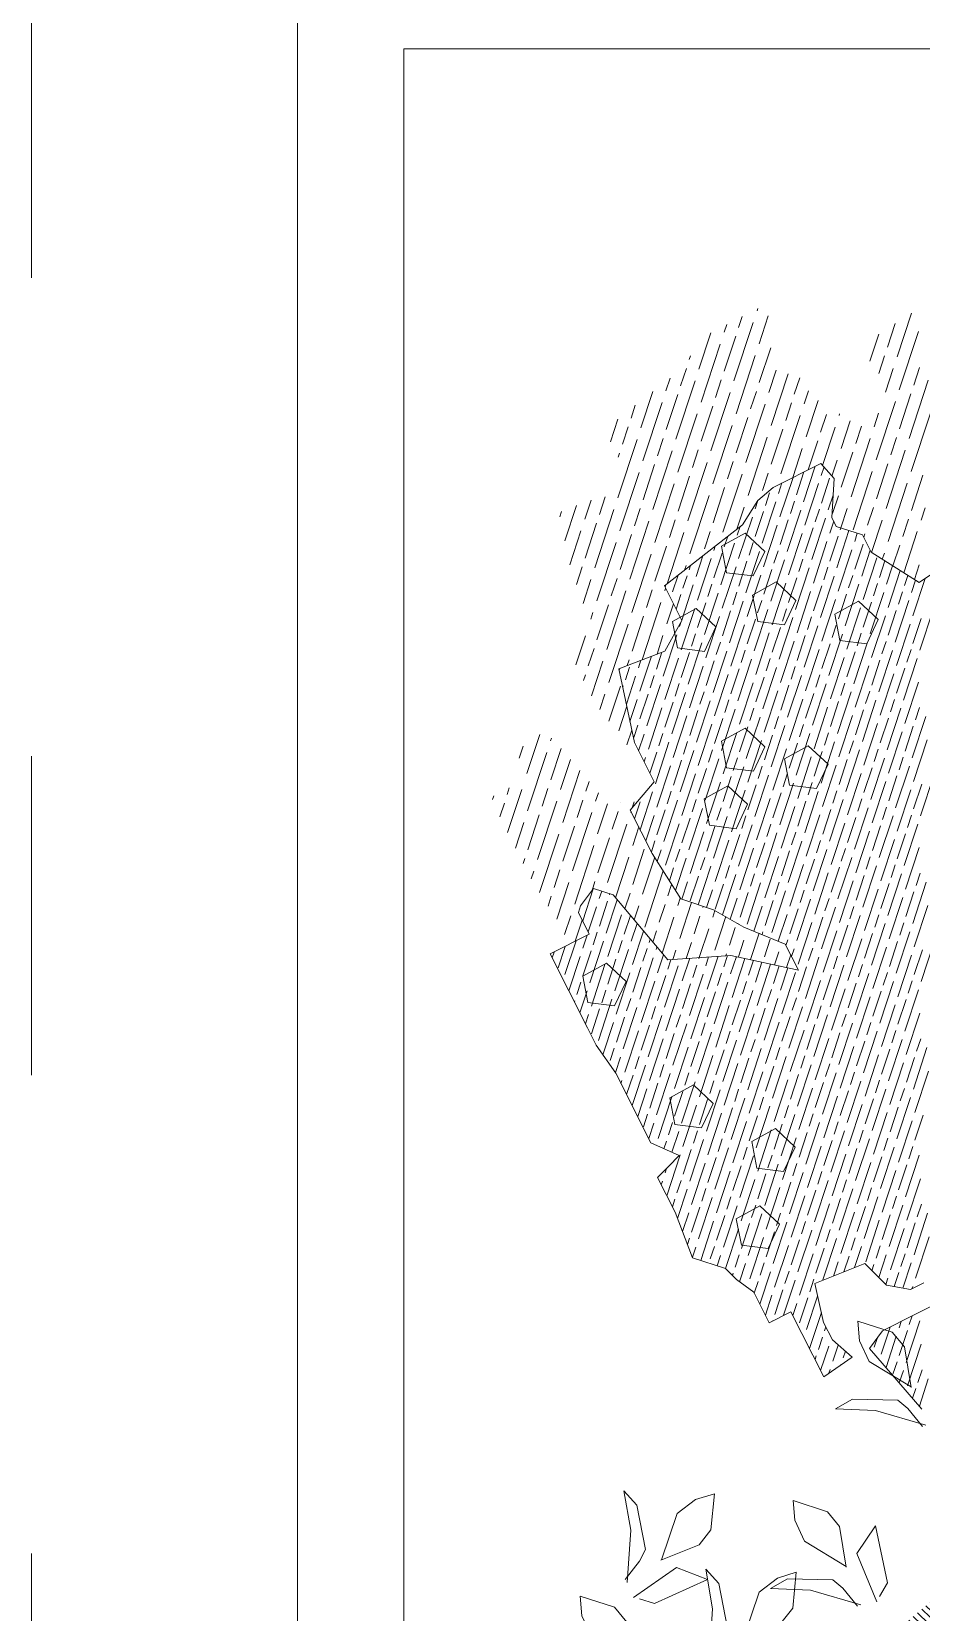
# Model space of a CAD drawing. Header units: millimetres. Extents: x 29001 to 40804, y -8833 to -5892.
# Drawn here: x 29447.92 to 29464.65, y -8508.36 to -8478.62 of the extents above; entities that cross this region are included whole.
import ezdxf

# ---------------------------------------------------------------- set-up
doc = ezdxf.new("R2010")
doc.units = ezdxf.units.MM
doc.linetypes.add('ACAD_ISO03W100', pattern=[30, 12, -18])
doc.layers.get('0').update_dxf_attribs({"lineweight": 0})
for name, color, linetype, lineweight in [('250', 250, 'Continuous', 0), ('251', 251, 'Continuous', 0), ('252', 252, 'Continuous', 0), ('ARBOL', 3, 'Continuous', 0), ('xxx_Auto_Tefris_Tefris', 32, 'Continuous', 0)]:
    doc.layers.add(name, color=color, linetype=linetype, lineweight=lineweight)

# ---------------------------------------------------------------- blocks, each defined once
blk = doc.blocks.new('U1')
at = {"lineweight": 0}
h = blk.add_hatch(dxfattribs=at)
h.set_pattern_fill('ANSI31', color=41, scale=0.11949, style=0)
h.set_pattern_definition([(45, (-1654800.15585, 54996.655911), (-0.0105615167031, 0.0105615167031), [])])
edge = h.paths.add_edge_path()
edge.add_line((-2359701.9156, 78423.2977), (-2359701.8996, 78423.4079))
edge.add_line((-2359701.8996, 78423.4079), (-2359701.8677, 78423.4488))
edge.add_line((-2359701.8677, 78423.4488), (-2359701.7754, 78423.4807))
edge.add_line((-2359701.7754, 78423.4807), (-2359701.7789, 78423.4275))
edge.add_line((-2359701.7789, 78423.4275), (-2359701.8038, 78423.3707))
edge.add_line((-2359701.8038, 78423.3707), (-2359701.9156, 78423.2997))
edge.add_line((-2359702.0529, 78422.9354), (-2359702.1571, 78422.9747))
edge.add_line((-2359702.1571, 78422.9747), (-2359702.1901, 78423.0147))
edge.add_line((-2359702.1901, 78423.0147), (-2359702.2014, 78423.1118))
edge.add_line((-2359702.2014, 78423.1118), (-2359702.1502, 78423.0968))
edge.add_line((-2359702.1502, 78423.0968), (-2359702.1001, 78423.0603))
edge.add_line((-2359702.1001, 78423.0603), (-2359702.0548, 78422.9358))
edge.add_line((-2359701.8847, 78422.693), (-2359701.8689, 78422.5827))
edge.add_line((-2359701.8689, 78422.5827), (-2359701.888, 78422.5345))
edge.add_line((-2359701.888, 78422.5345), (-2359701.9676, 78422.4778))
edge.add_line((-2359701.9676, 78422.4778), (-2359701.9792, 78422.5299))
edge.add_line((-2359701.9792, 78422.5299), (-2359701.9714, 78422.5914))
edge.add_line((-2359701.9714, 78422.5914), (-2359701.8841, 78422.6911))
edge.add_line((-2359701.1503, 78422.6866), (-2359701.1345, 78422.5763))
edge.add_line((-2359701.1345, 78422.5763), (-2359701.1537, 78422.5281))
edge.add_line((-2359701.1537, 78422.5281), (-2359701.2332, 78422.4714))
edge.add_line((-2359701.2332, 78422.4714), (-2359701.2449, 78422.5235))
edge.add_line((-2359701.2449, 78422.5235), (-2359701.237, 78422.585))
edge.add_line((-2359701.237, 78422.585), (-2359701.1497, 78422.6847))
at = {"color": 67, "lineweight": 0, "true_color": 0x6c822b}
for points in [[(-2359701.1394, 78422.9561), (-2359701.1235, 78423.0663), (-2359701.0915, 78423.1071), (-2359700.9992, 78423.1391), (-2359701.0027, 78423.0858), (-2359701.0276, 78423.029), (-2359701.1395, 78422.9581)], [(-2359701.2278, 78422.8751), (-2359701.2499, 78422.9119), (-2359701.2204, 78423.0665), (-2359701.1689, 78422.9929), (-2359701.2204, 78422.8604)], [(-2359701.1679, 78422.8498), (-2359701.1288, 78422.8995), (-2359701.1022, 78422.9226), (-2359700.9797, 78422.9279), (-2359700.9335, 78422.903), (-2359701.0418, 78422.8959), (-2359701.1767, 78422.8534)], [(-2359700.8556, 78422.7687), (-2359700.9598, 78422.8081), (-2359700.9928, 78422.8481), (-2359701.0041, 78422.9451), (-2359700.9529, 78422.9302), (-2359700.9028, 78422.8937), (-2359700.8576, 78422.7691)], [(-2359700.758, 78422.7181), (-2359700.7981, 78422.7669), (-2359700.8149, 78422.7979), (-2359700.7937, 78422.9187), (-2359700.7595, 78422.9584), (-2359700.7759, 78422.8511), (-2359700.7633, 78422.7102)], [(-2359700.5785, 78422.882), (-2359700.6192, 78422.8684), (-2359700.7638, 78422.9304), (-2359700.6808, 78422.9649), (-2359700.5625, 78422.8861)]]:
    blk.add_lwpolyline(points, dxfattribs=at)
at = {"layer": '250', "lineweight": 0}
for points in [[(-2359701.325, 78423.4384), (-2359701.3091, 78423.5486), (-2359701.2771, 78423.5894), (-2359701.1848, 78423.6214), (-2359701.1883, 78423.5681), (-2359701.2132, 78423.5114), (-2359701.325, 78423.4404)], [(-2359701.3535, 78423.3321), (-2359701.3144, 78423.3818), (-2359701.2878, 78423.4049), (-2359701.1653, 78423.4102), (-2359701.1191, 78423.3853), (-2359701.2274, 78423.3782), (-2359701.3623, 78423.3357)], [(-2359700.6385, 78422.9858), (-2359700.7427, 78423.0251), (-2359700.7757, 78423.0651), (-2359700.787, 78423.1621), (-2359700.7358, 78423.1472), (-2359700.6857, 78423.1107), (-2359700.6404, 78422.9861)], [(-2359700.5408, 78422.9351), (-2359700.581, 78422.9839), (-2359700.5978, 78423.0149), (-2359700.5766, 78423.1357), (-2359700.5424, 78423.1754), (-2359700.5588, 78423.0681), (-2359700.5462, 78422.9272)], [(-2359700.5587, 78422.7098), (-2359700.5427, 78422.82), (-2359700.5108, 78422.8608), (-2359700.4184, 78422.8928), (-2359700.422, 78422.8395), (-2359700.4468, 78422.7828), (-2359700.5587, 78422.7118)]]:
    blk.add_lwpolyline(points, dxfattribs=at)
blk = doc.blocks.new('cc')
at = {"color": 66, "linetype": 'Continuous', "true_color": 0x608d07}
for p, q in [((-3.235, 2.087), (-3.421, 2.195)), ((-3.353, 2.079), (-3.42, 2.118)), ((-3.101, 1.858), (-3.386, 2.023)), ((-3.225, 2.006), (-3.31, 2.055)), ((-3.333, 1.916), (-3.418, 1.965)), ((-3.2, 1.688), (-3.415, 1.812)), ((-3.323, 1.835), (-3.409, 1.884)), ((-3.11, 1.712), (-3.281, 1.81)), ((-2.992, 1.719), (-3.276, 1.884)), ((-3.189, 1.605), (-3.375, 1.713)), ((-3.009, 1.653), (-3.068, 1.687)), ((-3.738, 1.543), (-3.763, 1.558)), ((-3.648, 1.568), (-3.655, 1.571)), ((-3.312, 1.601), (-3.379, 1.64)), ((-3.099, 1.629), (-3.143, 1.655)), ((-3.629, 1.405), (-3.797, 1.502)), ((-3.57, 1.446), (-3.681, 1.511)), ((-3.561, 1.517), (-3.606, 1.543)), ((-2.749, 1.352), (-2.922, 1.451)), ((-2.859, 1.491), (-2.875, 1.5)), ((-2.517, 1.294), (-2.802, 1.458)), ((-3.747, 1.397), (-3.773, 1.412)), ((-3.502, 1.18), (-3.749, 1.322)), ((-3.619, 1.323), (-3.704, 1.372)), ((-2.957, 1.32), (-2.999, 1.344)), ((-2.867, 1.344), (-2.963, 1.399)), ((-2.739, 1.27), (-2.825, 1.319)), ((-2.408, 1.155), (-2.692, 1.319)), ((-3.44, 1.068), (-3.67, 1.201)), ((-3.549, 1.282), (-3.576, 1.298)), ((-2.966, 1.174), (-3.008, 1.198)), ((-2.848, 1.181), (-3.004, 1.271)), ((-2.616, 1.123), (-2.9, 1.287)), ((-2.526, 1.147), (-2.697, 1.246)), ((-3.504, 1.029), (-3.675, 1.128)), ((-2.946, 1.011), (-3.09, 1.094)), ((-2.714, 0.952), (-2.999, 1.117)), ((-2.838, 1.1), (-2.923, 1.149)), ((-2.625, 0.976), (-2.795, 1.075)), ((-2.507, 0.984), (-2.791, 1.148)), ((-2.275, 0.926), (-2.559, 1.09)), ((-2.398, 1.073), (-2.484, 1.122)), ((-3.816, 0.982), (-3.817, 0.982)), ((-3.603, 0.859), (-3.773, 0.957)), ((-3.485, 0.866), (-3.727, 1.006)), ((-3.594, 1.005), (-3.677, 1.053)), ((-3.253, 0.808), (-3.537, 0.972)), ((-3.376, 0.955), (-3.462, 1.005)), ((-3.045, 0.84), (-3.329, 1.004)), ((-3.154, 0.979), (-3.251, 1.035)), ((-3.064, 1.003), (-3.171, 1.064)), ((-2.937, 0.929), (-3.022, 0.978)), ((-2.605, 0.813), (-2.889, 0.978)), ((-2.497, 0.903), (-2.582, 0.952)), ((-3.692, 0.835), (-3.829, 0.914)), ((-3.475, 0.785), (-3.56, 0.834)), ((-3.143, 0.669), (-3.428, 0.833)), ((-3.163, 0.832), (-3.334, 0.931)), ((-2.813, 0.782), (-3.097, 0.946)), ((-2.723, 0.806), (-2.894, 0.904)), ((-2.373, 0.755), (-2.658, 0.92)), ((-2.283, 0.779), (-2.454, 0.878)), ((-2.165, 0.787), (-2.45, 0.951)), ((-3.583, 0.696), (-3.805, 0.824)), ((-3.701, 0.688), (-3.781, 0.734)), ((-3.351, 0.638), (-3.636, 0.802)), ((-3.261, 0.662), (-3.432, 0.76)), ((-2.911, 0.611), (-3.196, 0.775)), ((-3.035, 0.758), (-3.12, 0.808)), ((-2.822, 0.635), (-2.992, 0.734)), ((-2.704, 0.643), (-2.988, 0.807)), ((-2.472, 0.585), (-2.756, 0.749)), ((-2.595, 0.732), (-2.681, 0.781)), ((-2.264, 0.616), (-2.548, 0.781)), ((-2.032, 0.558), (-2.316, 0.723)), ((-2.156, 0.706), (-2.241, 0.755)), ((-3.682, 0.525), (-3.806, 0.597)), ((-3.791, 0.664), (-3.792, 0.665)), ((-3.45, 0.467), (-3.734, 0.631)), ((-3.573, 0.614), (-3.659, 0.663)), ((-3.242, 0.499), (-3.526, 0.663)), ((-3.01, 0.441), (-3.294, 0.605)), ((-3.134, 0.588), (-3.219, 0.637)), ((-2.802, 0.472), (-3.086, 0.636)), ((-2.694, 0.561), (-2.779, 0.611)), ((-2.362, 0.446), (-2.647, 0.61)), ((-2.382, 0.609), (-2.553, 0.707)), ((-1.942, 0.582), (-2.113, 0.681)), ((-3.8, 0.517), (-3.815, 0.526)), ((-3.672, 0.444), (-3.757, 0.493)), ((-3.34, 0.328), (-3.625, 0.492)), ((-3.36, 0.491), (-3.531, 0.59)), ((-2.92, 0.465), (-3.091, 0.563)), ((-2.57, 0.414), (-2.855, 0.578)), ((-2.48, 0.438), (-2.651, 0.537)), ((-2.13, 0.388), (-2.415, 0.552)), ((-2.254, 0.535), (-2.339, 0.584)), ((-2.041, 0.412), (-2.211, 0.51)), ((-1.923, 0.419), (-2.207, 0.584)), ((-1.691, 0.361), (-1.975, 0.526)), ((-3.78, 0.354), (-3.852, 0.396)), ((-3.548, 0.296), (-3.819, 0.453)), ((-3.458, 0.32), (-3.629, 0.419)), ((-3.108, 0.27), (-3.393, 0.434)), ((-3.232, 0.417), (-3.317, 0.466)), ((-3.019, 0.294), (-3.189, 0.393)), ((-2.901, 0.302), (-3.185, 0.466)), ((-2.669, 0.244), (-2.953, 0.408)), ((-2.792, 0.391), (-2.878, 0.44)), ((-2.579, 0.268), (-2.75, 0.366)), ((-2.461, 0.275), (-2.745, 0.439)), ((-2.229, 0.217), (-2.513, 0.381)), ((-2.353, 0.364), (-2.438, 0.414)), ((-2.021, 0.249), (-2.305, 0.413)), ((-1.913, 0.338), (-1.998, 0.387)), ((-1.581, 0.222), (-1.866, 0.387)), ((-3.647, 0.126), (-3.917, 0.282)), ((-3.77, 0.273), (-3.856, 0.322)), ((-3.557, 0.15), (-3.728, 0.248)), ((-3.439, 0.157), (-3.723, 0.322)), ((-3.207, 0.099), (-3.491, 0.264)), ((-3.331, 0.247), (-3.416, 0.296)), ((-2.999, 0.131), (-3.283, 0.295)), ((-2.891, 0.22), (-2.976, 0.269)), ((-2.559, 0.105), (-2.844, 0.269)), ((-2.451, 0.194), (-2.536, 0.243)), ((-2.12, 0.078), (-2.404, 0.242)), ((-2.139, 0.241), (-2.31, 0.34)), ((-1.789, 0.191), (-2.074, 0.355)), ((-1.7, 0.215), (-1.87, 0.313)), ((-3.879, 0.184), (-3.947, 0.224)), ((-3.869, 0.102), (-3.911, 0.126)), ((-3.537, -0.013), (-3.822, 0.151)), ((-3.429, 0.076), (-3.514, 0.125)), ((-3.098, -0.04), (-3.382, 0.125)), ((-3.117, 0.123), (-3.288, 0.222)), ((-2.767, 0.073), (-3.052, 0.237)), ((-2.678, 0.097), (-2.848, 0.196)), ((-2.327, 0.047), (-2.612, 0.211)), ((-2.238, 0.071), (-2.408, 0.169)), ((-1.888, 0.02), (-2.172, 0.184)), ((-2.011, 0.167), (-2.097, 0.217)), ((-1.798, 0.044), (-1.969, 0.143)), ((-1.68, 0.052), (-1.964, 0.216)), ((-1.448, -0.006), (-1.732, 0.158)), ((-1.572, 0.141), (-1.657, 0.19)), ((-3.745, -0.045), (-3.874, 0.029)), ((-3.656, -0.021), (-3.826, 0.078)), ((-3.305, -0.071), (-3.59, 0.093)), ((-3.216, -0.047), (-3.386, 0.051)), ((-2.866, -0.098), (-3.15, 0.067)), ((-2.989, 0.05), (-3.075, 0.099)), ((-2.776, -0.074), (-2.947, 0.025)), ((-2.658, -0.066), (-2.942, 0.098)), ((-2.426, -0.124), (-2.71, 0.04)), ((-2.55, 0.023), (-2.635, 0.072)), ((-2.218, -0.092), (-2.502, 0.072)), ((-1.986, -0.15), (-2.271, 0.014)), ((-2.11, -0.003), (-2.195, 0.046)), ((-1.778, -0.119), (-2.063, 0.045)), ((-1.67, -0.03), (-1.755, 0.02)), ((-1.339, -0.145), (-1.623, 0.019)), ((-3.636, -0.184), (-3.837, -0.068)), ((-3.404, -0.242), (-3.688, -0.078)), ((-3.528, -0.095), (-3.613, -0.045)), ((-3.196, -0.21), (-3.48, -0.046)), ((-2.964, -0.268), (-3.249, -0.104)), ((-3.088, -0.121), (-3.173, -0.072)), ((-2.756, -0.237), (-3.041, -0.072)), ((-2.648, -0.148), (-2.733, -0.098)), ((-2.317, -0.263), (-2.601, -0.099)), ((-2.336, -0.1), (-2.507, -0.002)), ((-1.897, -0.126), (-2.067, -0.028)), ((-1.546, -0.177), (-1.831, -0.013)), ((-1.457, -0.153), (-1.627, -0.054)), ((-3.754, -0.191), (-3.807, -0.161)), ((-3.626, -0.265), (-3.711, -0.216)), ((-3.295, -0.381), (-3.579, -0.217)), ((-3.314, -0.218), (-3.485, -0.119)), ((-2.875, -0.244), (-3.045, -0.146)), ((-2.524, -0.295), (-2.809, -0.13)), ((-2.435, -0.271), (-2.605, -0.172)), ((-2.085, -0.321), (-2.369, -0.157)), ((-2.208, -0.174), (-2.294, -0.125)), ((-1.995, -0.297), (-2.166, -0.199)), ((-1.877, -0.289), (-2.161, -0.125)), ((-1.645, -0.347), (-1.929, -0.183)), ((-1.769, -0.2), (-1.854, -0.151)), ((-1.555, -0.323), (-1.726, -0.225)), ((-1.437, -0.316), (-1.722, -0.152)), ((-1.205, -0.374), (-1.49, -0.21)), ((-1.329, -0.227), (-1.414, -0.177)), ((-0.997, -0.342), (-1.282, -0.178)), ((-3.502, -0.413), (-3.783, -0.251)), ((-3.734, -0.354), (-3.759, -0.34)), ((-3.413, -0.388), (-3.583, -0.29)), ((-3.063, -0.439), (-3.347, -0.275)), ((-3.186, -0.292), (-3.272, -0.242)), ((-2.973, -0.415), (-3.144, -0.316)), ((-2.855, -0.407), (-3.139, -0.243)), ((-2.623, -0.465), (-2.907, -0.301)), ((-2.747, -0.318), (-2.832, -0.269)), ((-2.533, -0.441), (-2.704, -0.343)), ((-2.415, -0.434), (-2.7, -0.269)), ((-2.183, -0.492), (-2.468, -0.328)), ((-2.307, -0.345), (-2.392, -0.295)), ((-1.975, -0.46), (-2.26, -0.296)), ((-1.744, -0.518), (-2.028, -0.354)), ((-1.867, -0.371), (-1.952, -0.322)), ((-1.536, -0.486), (-1.82, -0.322)), ((-1.427, -0.397), (-1.513, -0.348)), ((-1.096, -0.513), (-1.38, -0.349)), ((-1.116, -0.35), (-1.286, -0.251)), ((-3.647, -0.405), (-3.678, -0.387)), ((-3.393, -0.551), (-3.536, -0.469)), ((-3.161, -0.61), (-3.446, -0.445)), ((-3.285, -0.462), (-3.37, -0.413)), ((-2.953, -0.578), (-3.238, -0.414)), ((-2.722, -0.636), (-3.006, -0.472)), ((-2.845, -0.489), (-2.93, -0.439)), ((-2.514, -0.604), (-2.798, -0.44)), ((-2.405, -0.515), (-2.491, -0.466)), ((-2.074, -0.631), (-2.358, -0.466)), ((-2.094, -0.468), (-2.264, -0.369)), ((-1.654, -0.494), (-1.824, -0.396)), ((-1.304, -0.544), (-1.588, -0.38)), ((-1.214, -0.52), (-1.385, -0.422)), ((-0.864, -0.571), (-1.148, -0.407)), ((-3.511, -0.559), (-3.563, -0.529)), ((-3.383, -0.633), (-3.469, -0.584)), ((-3.052, -0.748), (-3.336, -0.584)), ((-3.072, -0.585), (-3.242, -0.487)), ((-2.632, -0.612), (-2.802, -0.513)), ((-2.282, -0.662), (-2.566, -0.498)), ((-2.192, -0.638), (-2.363, -0.54)), ((-1.842, -0.689), (-2.126, -0.525)), ((-1.966, -0.542), (-2.051, -0.492)), ((-1.752, -0.665), (-1.923, -0.566)), ((-1.634, -0.657), (-1.919, -0.493)), ((-1.402, -0.715), (-1.687, -0.551)), ((-1.526, -0.568), (-1.611, -0.519)), ((-1.313, -0.691), (-1.483, -0.593)), ((-1.194, -0.683), (-1.479, -0.519)), ((-0.963, -0.741), (-1.247, -0.577)), ((-1.086, -0.594), (-1.171, -0.545)), ((-0.755, -0.71), (-1.039, -0.546)), ((-3.492, -0.722), (-3.597, -0.661)), ((-3.26, -0.78), (-3.544, -0.616)), ((-3.17, -0.756), (-3.341, -0.658)), ((-2.82, -0.807), (-3.104, -0.642)), ((-2.944, -0.659), (-3.029, -0.61)), ((-2.73, -0.782), (-2.901, -0.684)), ((-2.612, -0.775), (-2.897, -0.611)), ((-2.38, -0.833), (-2.665, -0.669)), ((-2.504, -0.686), (-2.589, -0.637)), ((-2.291, -0.809), (-2.461, -0.71)), ((-2.172, -0.801), (-2.457, -0.637)), ((-1.941, -0.859), (-2.225, -0.695)), ((-2.064, -0.712), (-2.149, -0.663)), ((-1.733, -0.828), (-2.017, -0.663)), ((-1.624, -0.739), (-1.71, -0.689)), ((-1.293, -0.854), (-1.577, -0.69)), ((-0.873, -0.717), (-1.043, -0.619)), ((-3.482, -0.804), (-3.567, -0.754)), ((-3.269, -0.927), (-3.439, -0.828)), ((-3.15, -0.919), (-3.435, -0.755)), ((-2.919, -0.977), (-3.203, -0.813)), ((-3.042, -0.83), (-3.127, -0.781)), ((-2.711, -0.945), (-2.995, -0.781)), ((-2.602, -0.856), (-2.688, -0.807)), ((-2.271, -0.972), (-2.555, -0.808)), ((-1.851, -0.835), (-2.021, -0.737)), ((-1.501, -0.886), (-1.785, -0.722)), ((-1.411, -0.862), (-1.582, -0.763)), ((-1.061, -0.912), (-1.345, -0.748)), ((-1.185, -0.765), (-1.27, -0.716)), ((-0.971, -0.888), (-1.142, -0.79)), ((-0.853, -0.88), (-1.138, -0.716)), ((-0.621, -0.939), (-0.906, -0.774)), ((-0.745, -0.791), (-0.83, -0.742)), ((-3.358, -0.951), (-3.549, -0.841)), ((-3.249, -1.09), (-3.525, -0.93)), ((-3.141, -1.001), (-3.226, -0.951)), ((-2.829, -0.953), (-2.999, -0.855)), ((-2.479, -1.004), (-2.763, -0.839)), ((-2.389, -0.98), (-2.56, -0.881)), ((-2.039, -1.03), (-2.323, -0.866)), ((-2.163, -0.883), (-2.248, -0.834)), ((-2, -0.976), (-2.12, -0.907)), ((-1.962, -0.923), (-2.116, -0.834)), ((-1.599, -1.056), (-1.884, -0.892)), ((-1.723, -0.909), (-1.808, -0.86)), ((-1.51, -1.032), (-1.68, -0.934)), ((-1.391, -1.025), (-1.676, -0.861)), ((-1.16, -1.083), (-1.444, -0.919)), ((-1.283, -0.936), (-1.368, -0.886)), ((-0.952, -1.051), (-1.236, -0.887)), ((-0.72, -1.109), (-1.004, -0.945)), ((-0.843, -0.962), (-0.929, -0.913)), ((-0.512, -1.077), (-0.796, -0.913)), ((-3.367, -1.097), (-3.501, -1.02)), ((-3.017, -1.148), (-3.301, -0.984)), ((-2.927, -1.124), (-3.098, -1.025)), ((-2.809, -1.116), (-3.094, -0.952)), ((-2.577, -1.174), (-2.862, -1.01)), ((-2.701, -1.027), (-2.786, -0.978)), ((-2.488, -1.15), (-2.658, -1.052)), ((-2.369, -1.143), (-2.654, -0.978)), ((-2.155, -1.191), (-2.422, -1.036)), ((-2.261, -1.053), (-2.346, -1.004)), ((-2.078, -1.084), (-2.214, -1.005)), ((-1.831, -0.998), (-1.884, -0.968)), ((-1.821, -1.08), (-1.86, -1.058)), ((-1.49, -1.195), (-1.774, -1.031)), ((-1.382, -1.106), (-1.467, -1.057)), ((-1.05, -1.222), (-1.335, -1.058)), ((-1.07, -1.059), (-1.24, -0.96)), ((-0.63, -1.085), (-0.801, -0.987)), ((-3.457, -1.121), (-3.477, -1.11)), ((-3.116, -1.318), (-3.4, -1.154)), ((-3.239, -1.171), (-3.324, -1.122)), ((-2.908, -1.287), (-3.192, -1.123)), ((-2.676, -1.345), (-2.96, -1.181)), ((-2.799, -1.198), (-2.885, -1.148)), ((-2.468, -1.313), (-2.752, -1.149)), ((-2.36, -1.224), (-2.445, -1.175)), ((-2.193, -1.244), (-2.313, -1.175)), ((-2.116, -1.137), (-2.218, -1.078)), ((-1.698, -1.227), (-1.882, -1.121)), ((-1.608, -1.203), (-1.779, -1.104)), ((-1.258, -1.253), (-1.542, -1.089)), ((-1.168, -1.229), (-1.339, -1.131)), ((-0.818, -1.28), (-1.103, -1.116)), ((-0.942, -1.133), (-1.027, -1.083)), ((-0.729, -1.256), (-0.899, -1.157)), ((-0.61, -1.248), (-0.895, -1.084)), ((-0.379, -1.306), (-0.663, -1.142)), ((-0.502, -1.159), (-0.587, -1.11)), ((-0.289, -1.282), (-0.459, -1.184)), ((-0.171, -1.274), (-0.455, -1.11)), ((-3.347, -1.26), (-3.454, -1.199)), ((-3.338, -1.342), (-3.423, -1.293)), ((-3.006, -1.457), (-3.291, -1.293)), ((-3.026, -1.294), (-3.196, -1.196)), ((-2.586, -1.321), (-2.757, -1.222)), ((-2.295, -1.337), (-2.52, -1.207)), ((-2.238, -1.294), (-2.317, -1.249)), ((-1.796, -1.398), (-1.968, -1.299)), ((-1.92, -1.25), (-1.939, -1.239)), ((-1.707, -1.374), (-1.877, -1.275)), ((-1.588, -1.366), (-1.873, -1.202)), ((-1.357, -1.424), (-1.641, -1.26)), ((-1.48, -1.277), (-1.565, -1.228)), ((-1.267, -1.4), (-1.437, -1.301)), ((-1.149, -1.392), (-1.433, -1.228)), ((-0.917, -1.45), (-1.201, -1.286)), ((-1.04, -1.303), (-1.126, -1.254)), ((-0.709, -1.419), (-0.993, -1.255)), ((-0.601, -1.33), (-0.686, -1.28)), ((-0.269, -1.445), (-0.554, -1.281)), ((-3.214, -1.489), (-3.434, -1.362)), ((-3.124, -1.465), (-3.295, -1.366)), ((-2.774, -1.515), (-3.059, -1.351)), ((-2.898, -1.368), (-2.983, -1.319)), ((-2.685, -1.491), (-2.855, -1.393)), ((-2.566, -1.484), (-2.851, -1.32)), ((-2.463, -1.467), (-2.619, -1.378)), ((-2.458, -1.395), (-2.543, -1.345)), ((-2.407, -1.424), (-2.415, -1.419)), ((-2.351, -1.381), (-2.411, -1.346)), ((-2.018, -1.421), (-2.019, -1.421)), ((-1.687, -1.537), (-1.971, -1.372)), ((-1.579, -1.447), (-1.664, -1.398)), ((-1.247, -1.563), (-1.532, -1.399)), ((-1.139, -1.474), (-1.224, -1.425)), ((-0.807, -1.589), (-1.092, -1.425)), ((-0.827, -1.426), (-0.998, -1.328)), ((-0.477, -1.477), (-0.761, -1.313)), ((-0.387, -1.453), (-0.558, -1.354)), ((-0.037, -1.503), (-0.322, -1.339)), ((-3.223, -1.636), (-3.393, -1.537)), ((-3.105, -1.628), (-3.389, -1.464)), ((-2.873, -1.686), (-3.157, -1.522)), ((-2.996, -1.539), (-3.082, -1.49)), ((-2.665, -1.654), (-2.949, -1.49)), ((-2.576, -1.554), (-2.642, -1.516)), ((-1.895, -1.568), (-2.041, -1.484)), ((-1.805, -1.544), (-1.976, -1.446)), ((-1.455, -1.595), (-1.739, -1.43)), ((-1.365, -1.571), (-1.536, -1.472)), ((-1.015, -1.621), (-1.3, -1.457)), ((-0.926, -1.597), (-1.096, -1.498)), ((-0.576, -1.647), (-0.86, -1.483)), ((-0.699, -1.5), (-0.784, -1.451)), ((-0.486, -1.623), (-0.656, -1.525)), ((-0.368, -1.616), (-0.652, -1.452)), ((-0.136, -1.674), (-0.42, -1.51)), ((-0.259, -1.527), (-0.345, -1.477)), ((0.072, -1.642), (-0.212, -1.478)), ((-3.313, -1.66), (-3.377, -1.622)), ((-3.095, -1.709), (-3.18, -1.66)), ((-2.763, -1.825), (-3.048, -1.661)), ((-2.783, -1.662), (-2.954, -1.563)), ((-2.594, -1.62), (-2.717, -1.548)), ((-1.904, -1.715), (-2.074, -1.616)), ((-1.785, -1.707), (-2.062, -1.547)), ((-1.554, -1.765), (-1.838, -1.601)), ((-1.677, -1.618), (-1.762, -1.569)), ((-1.464, -1.741), (-1.634, -1.643)), ((-1.346, -1.734), (-1.63, -1.569)), ((-1.114, -1.792), (-1.398, -1.627)), ((-1.237, -1.644), (-1.323, -1.595)), ((-0.906, -1.76), (-1.19, -1.596)), ((-0.674, -1.818), (-0.958, -1.654)), ((-0.798, -1.671), (-0.883, -1.622)), ((-0.466, -1.786), (-0.751, -1.622)), ((-0.358, -1.697), (-0.443, -1.648)), ((-0.026, -1.813), (-0.311, -1.649)), ((-0.046, -1.65), (-0.217, -1.551)), ((-3.203, -1.799), (-3.353, -1.712)), ((-2.971, -1.857), (-3.256, -1.692)), ((-2.882, -1.833), (-3.052, -1.734)), ((-2.587, -1.851), (-2.816, -1.719)), ((-2.655, -1.736), (-2.74, -1.687)), ((-2.589, -1.774), (-2.612, -1.76)), ((-2.591, -1.697), (-2.608, -1.687)), ((-1.884, -1.878), (-2.147, -1.726)), ((-1.993, -1.739), (-2.115, -1.669)), ((-1.652, -1.936), (-1.936, -1.772)), ((-1.776, -1.789), (-1.861, -1.739)), ((-1.444, -1.904), (-1.729, -1.74)), ((-1.336, -1.815), (-1.421, -1.766)), ((-1.004, -1.931), (-1.289, -1.766)), ((-1.024, -1.768), (-1.195, -1.669)), ((-0.584, -1.794), (-0.755, -1.695)), ((-0.234, -1.844), (-0.519, -1.68)), ((-0.145, -1.82), (-0.315, -1.722)), ((0.205, -1.871), (-0.079, -1.707)), ((0.082, -1.724), (-0.003, -1.674)), ((-3.321, -1.806), (-3.329, -1.802)), ((-3.07, -2.027), (-3.305, -1.891)), ((-3.193, -1.88), (-3.279, -1.831)), ((-2.862, -1.996), (-3.146, -1.831)), ((-2.63, -2.054), (-2.914, -1.889)), ((-2.754, -1.906), (-2.839, -1.857)), ((-2.584, -1.928), (-2.707, -1.858)), ((-2.092, -1.909), (-2.213, -1.839)), ((-2.002, -1.885), (-2.173, -1.787)), ((-1.562, -1.912), (-1.733, -1.813)), ((-1.212, -1.962), (-1.497, -1.798)), ((-1.123, -1.938), (-1.293, -1.84)), ((-0.773, -1.989), (-1.057, -1.824)), ((-0.896, -1.841), (-0.981, -1.792)), ((-0.683, -1.965), (-0.853, -1.866)), ((-0.565, -1.957), (-0.849, -1.793)), ((-0.333, -2.015), (-0.617, -1.851)), ((-0.456, -1.868), (-0.542, -1.819)), ((-0.243, -1.991), (-0.414, -1.892)), ((-0.125, -1.983), (-0.409, -1.819)), ((0.107, -2.041), (-0.177, -1.877)), ((-0.017, -1.894), (-0.102, -1.845)), ((0.315, -2.01), (0.03, -1.846)), ((-3.014, -2.135), (-3.245, -2.002)), ((-2.98, -2.003), (-3.151, -1.905)), ((-2.582, -2.006), (-2.711, -1.931)), ((-1.982, -2.048), (-2.204, -1.92)), ((-2.101, -2.056), (-2.19, -2.004)), ((-1.751, -2.106), (-2.035, -1.942)), ((-1.874, -1.959), (-1.959, -1.91)), ((-1.661, -2.082), (-1.831, -1.984)), ((-1.543, -2.075), (-1.827, -1.911)), ((-1.311, -2.133), (-1.595, -1.969)), ((-1.434, -1.986), (-1.52, -1.936)), ((-1.221, -2.109), (-1.392, -2.01)), ((-1.103, -2.101), (-1.387, -1.937)), ((-0.871, -2.159), (-1.155, -1.995)), ((-0.995, -2.012), (-1.08, -1.963)), ((-0.663, -2.128), (-0.948, -1.963)), ((-0.431, -2.186), (-0.716, -2.021)), ((-0.555, -2.038), (-0.64, -1.989)), ((-0.223, -2.154), (-0.508, -1.99)), ((-0.115, -2.065), (-0.2, -2.016)), ((0.216, -2.18), (-0.068, -2.016)), ((0.197, -2.017), (0.026, -1.919)), ((-3.104, -2.159), (-3.249, -2.075)), ((-2.924, -2.111), (-3.013, -2.06)), ((-2.852, -2.077), (-2.937, -2.028)), ((-2.729, -2.224), (-2.901, -2.125)), ((-2.639, -2.2), (-2.809, -2.102)), ((-2.577, -2.16), (-2.805, -2.028)), ((-1.849, -2.277), (-2.133, -2.113)), ((-1.973, -2.13), (-2.058, -2.081)), ((-1.641, -2.245), (-1.926, -2.081)), ((-1.409, -2.303), (-1.694, -2.139)), ((-1.533, -2.156), (-1.618, -2.107)), ((-1.201, -2.272), (-1.486, -2.108)), ((-1.093, -2.183), (-1.178, -2.133)), ((-0.762, -2.298), (-1.046, -2.134)), ((-0.781, -2.135), (-0.952, -2.037)), ((-0.342, -2.162), (-0.512, -2.063)), ((0.008, -2.212), (-0.276, -2.048)), ((0.098, -2.188), (-0.073, -2.089)), ((0.448, -2.238), (0.164, -2.074)), ((0.325, -2.091), (0.239, -2.042)), ((0.538, -2.214), (0.367, -2.116)), ((0.656, -2.207), (0.372, -2.043)), ((-3.193, -2.183), (-3.233, -2.16)), ((-2.658, -2.341), (-2.877, -2.214)), ((-2.621, -2.286), (-2.672, -2.257)), ((-2.588, -2.229), (-2.596, -2.225)), ((-2.081, -2.219), (-2.161, -2.173)), ((-2.071, -2.301), (-2.145, -2.258)), ((-1.74, -2.416), (-2.024, -2.252)), ((-1.759, -2.253), (-1.93, -2.155)), ((-1.32, -2.279), (-1.49, -2.181)), ((-0.97, -2.33), (-1.254, -2.166)), ((-0.88, -2.306), (-1.051, -2.207)), ((-0.53, -2.356), (-0.814, -2.192)), ((-0.653, -2.209), (-0.739, -2.16)), ((-0.44, -2.332), (-0.611, -2.234)), ((-0.322, -2.325), (-0.606, -2.16)), ((-0.09, -2.383), (-0.374, -2.218)), ((-0.214, -2.235), (-0.299, -2.186)), ((0.118, -2.351), (-0.167, -2.187)), ((0.35, -2.409), (0.065, -2.245)), ((0.226, -2.262), (0.141, -2.213)), ((0.558, -2.377), (0.273, -2.213)), ((-1.948, -2.448), (-2.121, -2.348)), ((-1.858, -2.424), (-2.029, -2.325)), ((-1.508, -2.474), (-1.792, -2.31)), ((-1.631, -2.327), (-1.717, -2.278)), ((-1.418, -2.45), (-1.589, -2.352)), ((-1.3, -2.442), (-1.584, -2.278)), ((-1.068, -2.5), (-1.352, -2.336)), ((-1.192, -2.353), (-1.277, -2.304)), ((-0.978, -2.476), (-1.149, -2.378)), ((-0.86, -2.469), (-1.145, -2.305)), ((-0.628, -2.527), (-0.913, -2.363)), ((-0.752, -2.38), (-0.837, -2.33)), ((-0.42, -2.495), (-0.705, -2.331)), ((-0.312, -2.406), (-0.397, -2.357)), ((0.019, -2.522), (-0.265, -2.357)), ((0, -2.359), (-0.171, -2.26)), ((0.439, -2.385), (0.269, -2.286)), ((0.761, -2.419), (0.505, -2.271)), ((-1.838, -2.587), (-2.097, -2.437)), ((-1.606, -2.645), (-1.891, -2.481)), ((-1.73, -2.498), (-1.815, -2.448)), ((-1.398, -2.613), (-1.683, -2.449)), ((-1.29, -2.524), (-1.375, -2.475)), ((-0.959, -2.639), (-1.243, -2.475)), ((-0.539, -2.503), (-0.709, -2.404)), ((-0.189, -2.553), (-0.473, -2.389)), ((-0.099, -2.529), (-0.27, -2.431)), ((0.251, -2.58), (-0.033, -2.415)), ((0.128, -2.432), (0.042, -2.383)), ((0.341, -2.556), (0.17, -2.457)), ((0.459, -2.548), (0.175, -2.384)), ((0.661, -2.589), (0.407, -2.442)), ((0.567, -2.459), (0.482, -2.41)), ((0.679, -2.524), (0.61, -2.484)), ((0.698, -2.459), (0.614, -2.41)), ((-1.956, -2.594), (-2.073, -2.527)), ((-1.517, -2.621), (-1.687, -2.522)), ((-1.167, -2.671), (-1.451, -2.507)), ((-1.077, -2.647), (-1.248, -2.549)), ((-0.727, -2.697), (-1.011, -2.533)), ((-0.85, -2.55), (-0.936, -2.501)), ((-0.637, -2.673), (-0.808, -2.575)), ((-0.519, -2.666), (-0.803, -2.502)), ((-0.287, -2.724), (-0.571, -2.56)), ((-0.411, -2.577), (-0.496, -2.527)), ((-0.197, -2.7), (-0.368, -2.601)), ((-0.079, -2.692), (-0.364, -2.528)), ((0.153, -2.75), (-0.132, -2.586)), ((0.029, -2.603), (-0.056, -2.554)), ((0.36, -2.719), (0.076, -2.554)), ((0.592, -2.777), (0.308, -2.612)), ((0.469, -2.63), (0.384, -2.58)), ((0.642, -2.654), (0.516, -2.581)), ((-1.497, -2.784), (-1.781, -2.619)), ((-1.615, -2.791), (-1.759, -2.708)), ((-1.265, -2.842), (-1.549, -2.678)), ((-1.389, -2.695), (-1.474, -2.645)), ((-1.175, -2.818), (-1.346, -2.719)), ((-1.057, -2.81), (-1.342, -2.646)), ((-0.825, -2.868), (-1.11, -2.704)), ((-0.949, -2.721), (-1.034, -2.672)), ((-0.618, -2.836), (-0.902, -2.672)), ((-0.386, -2.895), (-0.67, -2.73)), ((-0.509, -2.747), (-0.594, -2.698)), ((-0.178, -2.863), (-0.462, -2.699)), ((-0.069, -2.774), (-0.155, -2.724)), ((0.262, -2.889), (-0.022, -2.725)), ((0.242, -2.726), (0.072, -2.628)), ((0.623, -2.719), (0.511, -2.654)), ((-1.705, -2.815), (-1.735, -2.798)), ((-1.364, -3.012), (-1.648, -2.848)), ((-1.487, -2.865), (-1.572, -2.816)), ((-1.156, -2.981), (-1.44, -2.817)), ((-1.047, -2.892), (-1.133, -2.842)), ((-0.716, -3.007), (-1, -2.843)), ((-0.736, -2.844), (-0.906, -2.746)), ((-0.296, -2.87), (-0.467, -2.772)), ((0.054, -2.921), (-0.23, -2.757)), ((0.144, -2.897), (-0.027, -2.798)), ((0.494, -2.947), (0.21, -2.783)), ((0.37, -2.8), (0.285, -2.751)), ((0.584, -2.923), (0.413, -2.825)), ((0.594, -2.854), (0.417, -2.751)), ((-1.596, -2.954), (-1.711, -2.888)), ((-1.274, -2.988), (-1.445, -2.89)), ((-0.924, -3.039), (-1.208, -2.875)), ((-0.834, -3.015), (-1.005, -2.916)), ((-0.484, -3.065), (-0.768, -2.901)), ((-0.608, -2.918), (-0.693, -2.869)), ((-0.394, -3.041), (-0.565, -2.943)), ((-0.276, -3.033), (-0.561, -2.869)), ((-0.044, -3.092), (-0.329, -2.927)), ((-0.168, -2.944), (-0.253, -2.895)), ((0.045, -3.067), (-0.125, -2.969)), ((0.163, -3.06), (-0.121, -2.896)), ((0.395, -3.118), (0.111, -2.954)), ((0.272, -2.971), (0.186, -2.921)), ((0.574, -3.07), (0.319, -2.922)), ((-1.586, -3.036), (-1.671, -2.987)), ((-1.372, -3.159), (-1.543, -3.06)), ((-1.254, -3.151), (-1.539, -2.987)), ((-1.022, -3.209), (-1.307, -3.045)), ((-1.146, -3.062), (-1.231, -3.013)), ((-0.933, -3.185), (-1.103, -3.087)), ((-0.815, -3.178), (-1.099, -3.014)), ((-0.583, -3.236), (-0.867, -3.072)), ((-0.706, -3.089), (-0.792, -3.039)), ((-0.375, -3.204), (-0.659, -3.04)), ((-0.266, -3.115), (-0.352, -3.066)), ((0.065, -3.23), (-0.219, -3.066)), ((0.173, -3.141), (0.088, -3.092)), ((0.485, -3.094), (0.314, -2.995)), ((0.607, -3.013), (0.551, -2.98)), ((-1.462, -3.183), (-1.611, -3.097)), ((-1.353, -3.322), (-1.545, -3.211)), ((-1.244, -3.233), (-1.33, -3.184)), ((-0.913, -3.348), (-1.197, -3.184)), ((-0.805, -3.259), (-0.89, -3.21)), ((-0.473, -3.375), (-0.758, -3.211)), ((-0.493, -3.212), (-0.664, -3.113)), ((-0.143, -3.262), (-0.427, -3.098)), ((-0.053, -3.238), (-0.224, -3.14)), ((0.297, -3.289), (0.012, -3.124)), ((0.387, -3.264), (0.216, -3.166)), ((0.505, -3.257), (0.22, -3.093)), ((0.535, -3.199), (0.452, -3.151)), ((0.542, -3.126), (0.528, -3.119)), ((-1.471, -3.33), (-1.48, -3.324)), ((-1.164, -3.355), (-1.405, -3.216)), ((-1.085, -3.325), (-1.202, -3.257)), ((-0.681, -3.406), (-0.966, -3.242)), ((-0.591, -3.382), (-0.762, -3.284)), ((-0.241, -3.433), (-0.526, -3.269)), ((-0.365, -3.286), (-0.45, -3.236)), ((-0.152, -3.409), (-0.322, -3.31)), ((-0.034, -3.401), (-0.318, -3.237)), ((0.198, -3.459), (-0.086, -3.295)), ((0.075, -3.312), (-0.011, -3.263)), ((0.406, -3.427), (0.122, -3.263)), ((0.638, -3.486), (0.354, -3.321)), ((0.515, -3.338), (0.429, -3.289)), ((0.662, -3.347), (0.562, -3.29)), ((-1.343, -3.403), (-1.428, -3.354)), ((-1.402, -3.445), (-1.414, -3.438)), ((-1.243, -3.385), (-1.296, -3.355)), ((-0.829, -3.397), (-0.856, -3.381)), ((-0.572, -3.545), (-0.813, -3.406)), ((-0.34, -3.603), (-0.624, -3.439)), ((-0.463, -3.456), (-0.549, -3.407)), ((-0.132, -3.572), (-0.416, -3.408)), ((-0.024, -3.483), (-0.109, -3.433)), ((0.308, -3.598), (0.023, -3.434)), ((0.288, -3.435), (0.117, -3.337)), ((0.728, -3.462), (0.557, -3.363)), ((-0.69, -3.553), (-0.789, -3.496)), ((-0.25, -3.579), (-0.421, -3.481)), ((0.1, -3.63), (-0.185, -3.466)), ((0.19, -3.606), (0.019, -3.507)), ((0.527, -3.649), (0.255, -3.492)), ((0.416, -3.509), (0.331, -3.46)), ((0.616, -3.625), (0.459, -3.534)), ((0.706, -3.601), (0.463, -3.46)), ((0.753, -3.552), (0.695, -3.518)), ((-0.726, -3.684), (-0.741, -3.675)), ((-0.608, -3.676), (-0.723, -3.61)), ((-0.562, -3.627), (-0.647, -3.578)), ((-0.49, -3.669), (-0.519, -3.651)), ((-0.372, -3.661), (-0.515, -3.578)), ((-0.254, -3.653), (-0.283, -3.636)), ((-0.135, -3.646), (-0.208, -3.604)), ((-0.017, -3.638), (-0.075, -3.605)), ((0.213, -3.695), (0.157, -3.663)), ((0.318, -3.68), (0.232, -3.63)), ((0.437, -3.673), (0.365, -3.631))]:
    blk.add_line(p, q, dxfattribs=at)
at = {"layer": '250', "color": 66, "true_color": 0x608d07}
for points in [[(-3.422, 2.225), (-3.412, 1.621), (-3.251, 1.589), (-2.473, 1.797)], [(-2.779, 1.526), (-2.886, 1.497), (-2.999, 1.353), (-3.013, 1.122), (-3.393, 0.983), (-3.539, 1.246), (-3.577, 1.388), (-3.553, 1.583), (-3.811, 1.552), (-3.669, 1.022), (-3.846, 0.975), (-3.779, 0.727), (-3.812, 0.567), (-3.819, 0.452), (-3.949, 0.227), (-3.819, -0.116), (-3.743, -0.399), (-3.627, -0.406), (-3.512, -0.413), (-3.606, -0.628), (-3.454, -1.193), (-3.424, -1.45), (-3.386, -1.591), (-3.225, -2.192), (-2.906, -2.107), (-2.859, -2.283), (-2.814, -2.309), (-2.653, -2.342), (-2.576, -2.207), (-2.595, -1.569), (-2.218, -1.278), (-1.914, -0.856), (-1.857, -1.068), (-2.003, -1.372), (-2.088, -1.622), (-2.217, -1.846), (-2.148, -2.244), (-2.054, -2.598), (-1.778, -2.637), (-1.73, -2.814), (-1.692, -2.956), (-1.409, -3.448), (-1.064, -3.317), (-0.814, -3.402), (-0.738, -3.685), (0.007, -3.636), (0.213, -3.695), (0.364, -3.692), (0.753, -3.588), (0.753, -3.588), (0.751, -3.437), (0.543, -3.228), (0.524, -3.157), (0.628, -2.978), (0.59, -2.836), (0.707, -2.426), (1, -2.386)]]:
    blk.add_lwpolyline(points, dxfattribs=at)
for points in [[(-3.06, -0.537), (-3.247, -0.458), (-3.38, -0.611), (-3.276, -0.785), (-3.078, -0.739)], [(0.292, -2.424), (0.106, -2.344), (-0.028, -2.498), (0.077, -2.672), (0.274, -2.626)], [(-0.074, -2.944), (-0.261, -2.864), (-0.394, -3.017), (-0.29, -3.191), (-0.092, -3.146)]]:
    blk.add_lwpolyline(points, close=True, dxfattribs=at)
at = {"layer": '251', "color": 66, "linetype": 'Continuous', "true_color": 0x608d07}
for p, q in [((-1.88, -0.98), (-1.967, -0.93)), ((-1.931, -1.058), (-2.021, -1.006)), ((-1.949, -1.261), (-2.13, -1.156)), ((-1.917, -1.172), (-2.037, -1.103)), ((-2.236, -1.309), (-2.248, -1.302)), ((-2.07, -1.298), (-2.184, -1.232)), ((-2.208, -1.538), (-2.407, -1.424)), ((-2.053, -1.521), (-2.282, -1.389)), ((-2.056, -1.413), (-2.176, -1.343)), ((-1.989, -1.344), (-1.99, -1.344)), ((-2.501, -1.583), (-2.565, -1.546)), ((-2.375, -1.549), (-2.486, -1.485)), ((-2.347, -1.778), (-2.593, -1.636)), ((-2.174, -1.771), (-2.421, -1.629)), ((-2.195, -1.653), (-2.315, -1.583)), ((-2.084, -1.61), (-2.128, -1.584)), ((-2.513, -1.789), (-2.59, -1.745)), ((-2.128, -1.691), (-2.135, -1.687)), ((-2.175, -2.091), (-2.56, -1.869)), ((-2.333, -1.893), (-2.453, -1.824)), ((-2.216, -1.854), (-2.267, -1.824)), ((-2.486, -2.018), (-2.583, -1.962)), ((-2.195, -1.973), (-2.273, -1.928)), ((-2.876, -2.22), (-3.02, -2.137)), ((-2.472, -2.133), (-2.58, -2.071)), ((-2.154, -2.21), (-2.406, -2.065)), ((-2.917, -2.303), (-3.047, -2.228)), ((-2.298, -2.34), (-2.577, -2.18)), ((-2.172, -2.307), (-2.412, -2.168)), ((-2.763, -2.499), (-3.013, -2.355)), ((-2.437, -2.581), (-2.837, -2.349)), ((-2.611, -2.373), (-2.672, -2.338)), ((-2.144, -2.536), (-2.544, -2.305)), ((-2.93, -2.51), (-2.996, -2.471)), ((-2.31, -2.547), (-2.551, -2.408)), ((-2.091, -2.46), (-2.218, -2.387)), ((0.797, -2.526), (0.696, -2.467)), ((-2.575, -2.821), (-2.976, -2.59)), ((-2.749, -2.614), (-2.869, -2.544)), ((-2.283, -2.776), (-2.683, -2.545)), ((-2.13, -2.651), (-2.25, -2.581)), ((-2.057, -2.586), (-2.064, -2.582)), ((-1.991, -2.625), (-2.032, -2.601)), ((0.951, -2.722), (0.669, -2.559)), ((-2.902, -2.739), (-2.956, -2.708)), ((-2.449, -2.787), (-2.689, -2.648)), ((-2.149, -2.747), (-2.357, -2.627)), ((-2.07, -2.686), (-2.07, -2.685)), ((0.785, -2.733), (0.643, -2.651)), ((-2.888, -2.854), (-2.922, -2.834)), ((-2.421, -3.016), (-2.822, -2.785)), ((-2.269, -2.891), (-2.389, -2.822)), ((-2.146, -2.855), (-2.203, -2.822)), ((0.813, -2.962), (0.59, -2.834)), ((0.659, -2.766), (0.617, -2.742)), ((1.139, -3.044), (0.739, -2.813)), ((0.965, -2.837), (0.845, -2.767)), ((1.115, -2.817), (1.031, -2.768)), ((-2.714, -3.061), (-2.889, -2.96)), ((-2.588, -3.027), (-2.828, -2.888)), ((-2.139, -3.073), (-2.495, -2.867)), ((-2.143, -2.964), (-2.209, -2.926)), ((0.646, -2.973), (0.623, -2.959)), ((1.265, -3.01), (1.025, -2.871)), ((-2.56, -3.257), (-2.855, -3.087)), ((-2.408, -3.131), (-2.528, -3.062)), ((-2.136, -3.181), (-2.341, -3.063)), ((-1.645, -3.038), (-1.746, -2.98)), ((1, -3.284), (0.6, -3.053)), ((0.826, -3.077), (0.706, -3.007)), ((1.293, -3.239), (0.893, -3.008)), ((1.62, -3.321), (1.219, -3.09)), ((-2.234, -3.338), (-2.634, -3.107)), ((-2.133, -3.29), (-2.348, -3.166)), ((-1.488, -3.342), (-1.729, -3.203)), ((-1.553, -3.198), (-1.722, -3.1)), ((0.674, -3.202), (0.542, -3.126)), ((1.127, -3.25), (0.887, -3.111)), ((-2.726, -3.267), (-2.821, -3.213)), ((-2.622, -3.328), (-2.666, -3.302)), ((-2.182, -3.475), (-2.451, -3.32)), ((-1.615, -3.376), (-1.721, -3.314)), ((0.688, -3.317), (0.568, -3.248)), ((1.154, -3.48), (0.754, -3.248)), ((1.481, -3.561), (1.081, -3.33)), ((1.307, -3.354), (1.187, -3.285)), ((1.773, -3.517), (1.373, -3.286)), ((-2.748, -3.362), (-2.773, -3.347)), ((-2.334, -3.494), (-2.417, -3.446)), ((-2.135, -3.395), (-2.154, -3.385)), ((-1.461, -3.571), (-1.7, -3.433)), ((-1.134, -3.653), (-1.535, -3.422)), ((-1.308, -3.446), (-1.346, -3.424)), ((-0.842, -3.608), (-1.234, -3.382)), ((-0.996, -3.413), (-1.122, -3.339)), ((0.988, -3.49), (0.748, -3.352)), ((1.607, -3.527), (1.367, -3.389)), ((-1.627, -3.582), (-1.666, -3.559)), ((-1.008, -3.619), (-1.248, -3.48)), ((-0.778, -3.539), (-0.915, -3.459)), ((0.862, -3.524), (0.751, -3.46)), ((1.016, -3.72), (0.753, -3.568)), ((1.168, -3.594), (1.048, -3.525)), ((1.328, -3.58), (1.234, -3.526)), ((1.787, -3.631), (1.667, -3.562)), ((-1.432, -3.801), (-1.632, -3.686)), ((-1.447, -3.686), (-1.567, -3.617)), ((-0.98, -3.849), (-1.381, -3.617)), ((-0.828, -3.723), (-0.948, -3.654)), ((-0.744, -3.665), (-0.761, -3.655)), ((-0.361, -3.886), (-0.712, -3.683)), ((-0.515, -3.69), (-0.546, -3.672)), ((0.104, -3.727), (-0.047, -3.64)), ((0.723, -3.764), (0.524, -3.649)), ((0.849, -3.731), (0.65, -3.616)), ((1.132, -3.68), (0.942, -3.57)), ((1.635, -3.757), (1.473, -3.663)), ((1.961, -3.839), (1.561, -3.608)), ((-1.147, -3.859), (-1.387, -3.721)), ((-0.654, -3.93), (-1.054, -3.699)), ((-0.527, -3.896), (-0.768, -3.758)), ((-0.035, -3.967), (-0.435, -3.736)), ((-0.209, -3.76), (-0.329, -3.691)), ((0.092, -3.934), (-0.149, -3.795)), ((0.258, -3.923), (-0.142, -3.692)), ((0.584, -4.005), (0.184, -3.773)), ((0.41, -3.797), (0.29, -3.728)), ((0.877, -3.96), (0.477, -3.729)), ((1.03, -3.835), (0.909, -3.765)), ((1.105, -3.772), (1.096, -3.766)), ((1.649, -3.872), (1.529, -3.802)), ((2.014, -3.976), (1.715, -3.803)), ((-1.273, -3.893), (-1.318, -3.867)), ((-0.966, -3.963), (-1.087, -3.894)), ((-0.5, -4.126), (-0.9, -3.895)), ((0.711, -3.971), (0.47, -3.832)), ((1.053, -3.955), (0.803, -3.811)), ((1.726, -4.023), (1.54, -3.916)), ((1.87, -4), (1.709, -3.906)), ((-1.119, -4.089), (-1.284, -3.993)), ((-0.792, -4.17), (-1.193, -3.939)), ((-0.666, -4.137), (-0.906, -3.998)), ((-0.173, -4.208), (-0.574, -3.976)), ((-0.347, -4), (-0.467, -3.931)), ((-0.047, -4.174), (-0.287, -4.035)), ((0.119, -4.163), (-0.281, -3.932)), ((0.446, -4.245), (0.045, -4.014)), ((0.272, -4.038), (0.152, -3.968)), ((0.738, -4.2), (0.338, -3.969)), ((0.891, -4.075), (0.771, -4.005)), ((1.047, -4.058), (0.957, -4.006)), ((-1.105, -4.203), (-1.225, -4.134)), ((-0.639, -4.366), (-1.039, -4.135)), ((0.572, -4.211), (0.332, -4.072)), ((1.017, -4.254), (0.664, -4.051)), ((1.063, -4.174), (0.951, -4.109)), ((-0.931, -4.411), (-1.164, -4.276)), ((-0.805, -4.377), (-1.045, -4.238)), ((-0.312, -4.448), (-0.712, -4.217)), ((-0.486, -4.241), (-0.606, -4.171)), ((-0.186, -4.414), (-0.426, -4.275)), ((-0.019, -4.403), (-0.42, -4.172)), ((0.307, -4.485), (-0.093, -4.254)), ((0.133, -4.278), (0.013, -4.208)), ((0.6, -4.44), (0.199, -4.209)), ((0.752, -4.315), (0.632, -4.246)), ((0.97, -4.334), (0.818, -4.246)), ((0.433, -4.451), (0.193, -4.312)), ((0.926, -4.522), (0.526, -4.291)), ((1.052, -4.488), (0.812, -4.35)), ((-0.83, -4.576), (-1.072, -4.436)), ((-0.719, -4.533), (-0.851, -4.457)), ((-0.625, -4.481), (-0.745, -4.411)), ((-0.158, -4.643), (-0.558, -4.412)), ((0.168, -4.725), (-0.232, -4.494)), ((-0.006, -4.518), (-0.126, -4.449)), ((0.461, -4.681), (0.061, -4.449)), ((0.613, -4.555), (0.493, -4.486)), ((1.08, -4.718), (0.68, -4.487)), ((-0.944, -4.617), (-0.98, -4.596)), ((-0.324, -4.654), (-0.353, -4.638)), ((0.295, -4.691), (0.054, -4.553)), ((0.787, -4.762), (0.387, -4.531)), ((0.914, -4.729), (0.674, -4.59)), ((1.198, -4.679), (1.006, -4.568)), ((-0.144, -4.758), (-0.264, -4.689)), ((0.17, -4.833), (-0.078, -4.69)), ((0.475, -4.795), (0.355, -4.726)), ((0.79, -4.871), (0.541, -4.727)), ((-0.163, -4.854), (-0.319, -4.764)), ((0.003, -4.844), (-0.084, -4.793)), ((0.336, -4.822), (0.248, -4.771)), ((0.561, -4.845), (0.535, -4.83)), ((0.922, -4.84), (0.868, -4.809)), ((1.049, -4.806), (0.974, -4.763)), ((1.175, -4.773), (1.16, -4.764))]:
    blk.add_line(p, q, dxfattribs=at)
at = {"layer": 'ARBOL', "color": 66, "true_color": 0x608d07}
for points in [[(-3.293, 0.474), (-3.48, 0.554), (-3.613, 0.401), (-3.509, 0.226), (-3.311, 0.272)], [(-2.819, 0.119), (-3.006, 0.199), (-3.139, 0.045), (-3.035, -0.129), (-2.837, -0.083)], [(-2.937, -1.657), (-3.124, -1.578), (-3.257, -1.731), (-3.153, -1.905), (-2.955, -1.859)], [(-0.715, -1.864), (-0.902, -1.785), (-1.036, -1.938), (-0.931, -2.112), (-0.733, -2.067)], [(-1.367, -2.042), (-1.554, -1.962), (-1.687, -2.116), (-1.583, -2.29), (-1.385, -2.244)], [(-0.982, -2.279), (-1.169, -2.199), (-1.302, -2.352), (-1.198, -2.527), (-1, -2.481)], [(-0.656, -3.196), (-0.843, -3.117), (-0.976, -3.27), (-0.872, -3.444), (-0.674, -3.399)], [(-0.004, -3.374), (-0.191, -3.295), (-0.325, -3.448), (-0.22, -3.622), (-0.022, -3.576)]]:
    blk.add_lwpolyline(points, close=True, dxfattribs=at)
blk = doc.blocks.new('MOBİLYALAR')
at = {"color": 240, "linetype": 'ACAD_ISO03W100', "lineweight": 0, "ltscale": 0.5, "true_color": 0xed1f24}
blk.add_lwpolyline([(2296.265, -2326.455), (303.129, -2326.455), (303.129, -1853.449)], dxfattribs=at)
at = {"layer": 'xxx_Auto_Tefris_Tefris', "lineweight": 0}
for points in [[(351.435, -2222.499), (308.129, -2222.499), (308.129, -2155.146), (351.435, -2155.146)], [(349.435, -2220.499), (310.129, -2220.499), (310.129, -2157.146), (349.435, -2157.146)]]:
    blk.add_lwpolyline(points, close=True, dxfattribs=at)
at = {"lineweight": 0, "extrusion": (7.374e-13, 3.02e-14, -1), "xscale": 6.952506840120427, "yscale": 6.952506840120427, "zscale": 6.952506840120427, "rotation": 358.8247405303607}
blk.add_blockref('U1', (16390885.445, -883802.526), dxfattribs=at)
at = {"layer": '252', "lineweight": 0, "extrusion": (0, 0, -1), "xscale": 2.5, "yscale": 2.5, "zscale": 2.5, "rotation": 138.2177405299978}
blk.add_blockref('cc', (-322.541, -2172.89), dxfattribs=at)

msp = doc.modelspace()

# ---------------------------------------------------------------- block references
at = {"color": 6}
msp.add_blockref('MOBİLYALAR', (29144.792, -6321.799), dxfattribs=at)

doc.saveas('drawing.dxf')
